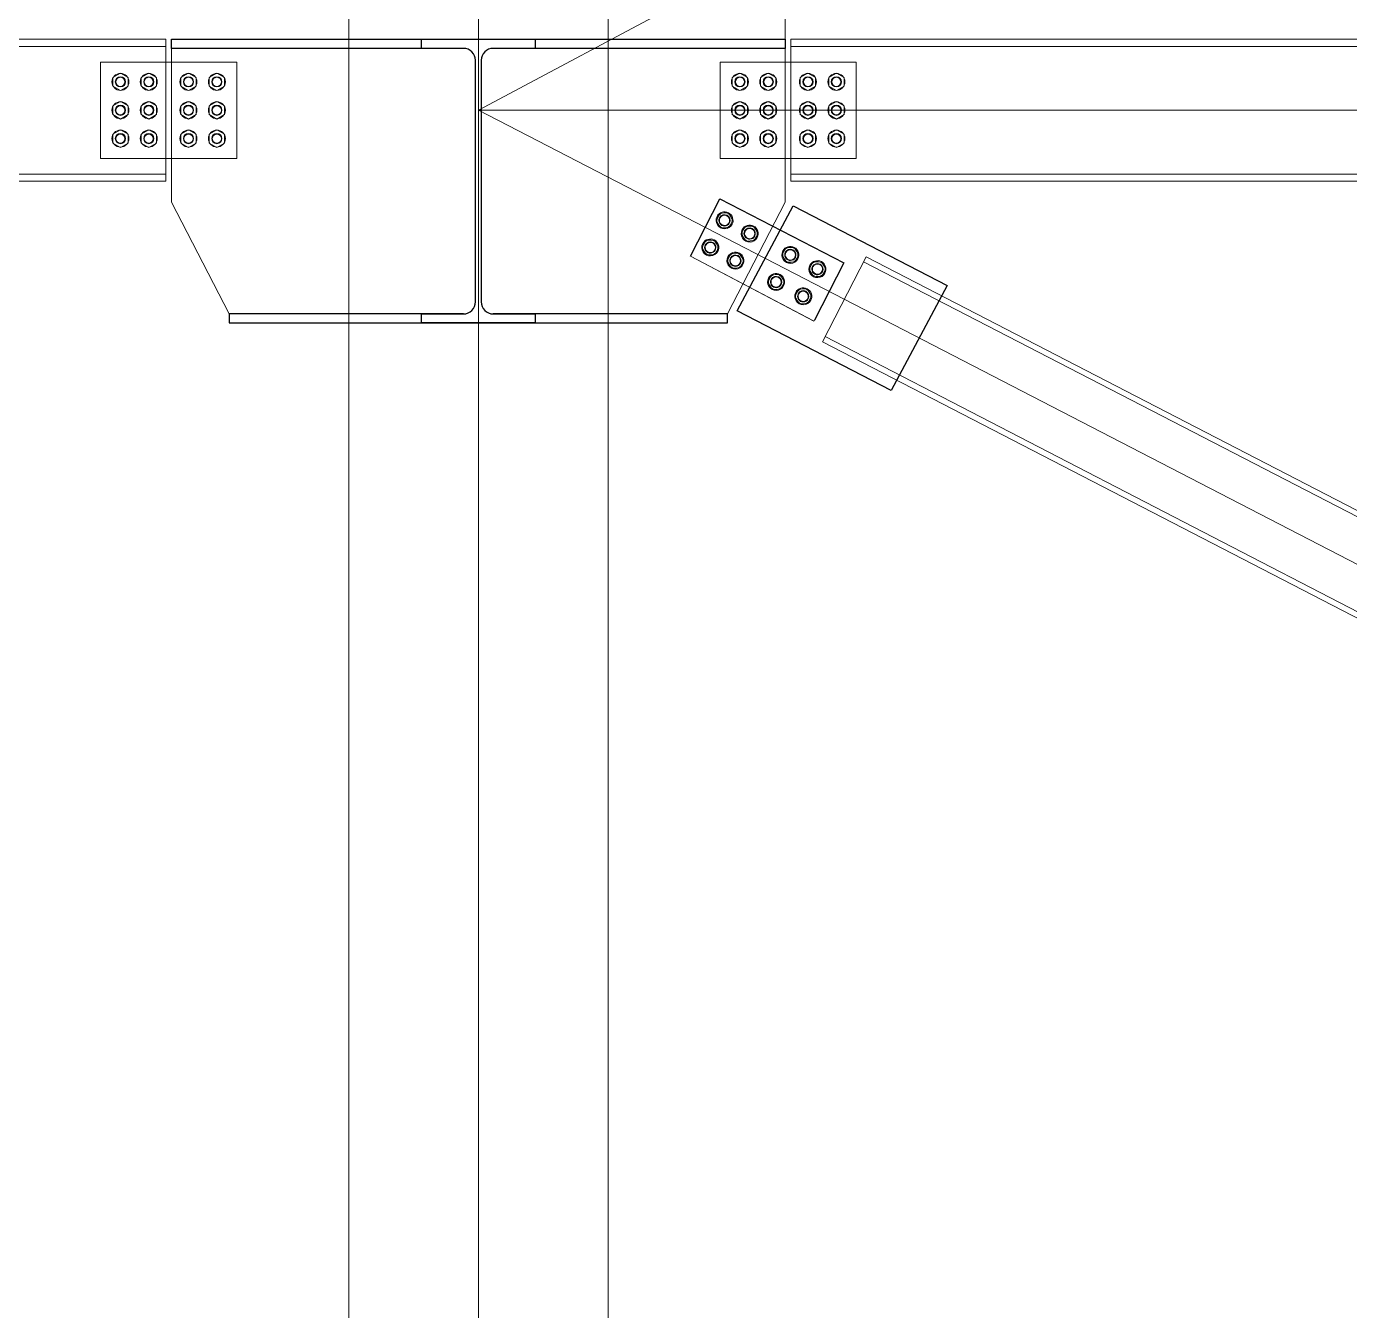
# Model space of a CAD drawing. Header units: millimetres. Extents: x -6949 to 83354, y -55091 to 16861.
# Drawn here: x 14203 to 16536, y -34149 to -31886 of the extents above; entities that cross this region are included whole.
import ezdxf

# ---------------------------------------------------------------- set-up
doc = ezdxf.new("R2010")
doc.units = ezdxf.units.MM
doc.layers.add('A-DETL', color=7, linetype='Continuous', lineweight=18, true_color=0x00a600)
for name, color, linetype, lineweight in [('S-BEAM', 7, 'Continuous', 18), ('S-COLS', 7, 'Continuous', 18), ('S-FSTN', 7, 'Continuous', 18), ('SEZIONI acciaio - Steel sections', 220, 'Continuous', 25)]:
    doc.layers.add(name, color=color, linetype=linetype, lineweight=lineweight)

msp = doc.modelspace()

# ---------------------------------------------------------------- linework, layer by layer
for points in [[(14973.9, -31924.4), (14459, -31924.4), (14459, -31908.4), (15541, -31908.4), (15541, -31924.4), (15026.1, -31924.4)], [(15373.7, -32290.8), (15425.8, -32189.4), (15644.3, -32302.3), (15592.2, -32403.7)], [(14973.9, -32392.4), (14560.6, -32392.4), (14560.6, -32408.4), (15439.4, -32408.4), (15439.4, -32392.4), (15026.1, -32392.4)]]:
    msp.add_lwpolyline(points)
msp.add_lwpolyline([(15826.6, -32342.3), (15727.8, -32527.6), (15455.9, -32387.1), (15554.7, -32201.8)], close=True)
at = {"layer": 'A-DETL'}
for p, q in [((15000, -32033.4), (22500, -28033.4)), ((15000, -35908.4), (15000, -28033.4)), ((15000, -32033.4), (22500, -32033.4)), ((15241.5, -32033.4), (15000, -32033.4)), ((22500, -35908.4), (15000, -32033.4))]:
    msp.add_line(p, q, dxfattribs=at)
at = {"layer": 'S-BEAM'}
for p, q in [((14449, -31908.4), (14449, -31944.9)), ((14449, -31944.9), (14449, -31920.9)), ((14459, -31920.9), (14459, -31944.9)), ((15541, -31944.9), (15541, -31920.9)), ((21110, -31908.4), (15551, -31908.4)), ((15551, -31908.4), (15551, -31944.9)), ((21110, -31920.9), (15551, -31920.9)), ((21110, -31920.9), (15551, -31920.9)), ((21110, -31920.9), (15551, -31920.9)), ((15551, -31944.9), (15551, -31920.9)), ((14449, -31944.9), (14449, -32121.9)), ((14459, -32121.9), (14459, -31944.9)), ((14459, -32121.9), (14459, -31944.9)), ((15541, -32121.9), (15541, -31944.9)), ((15551, -31944.9), (15551, -32121.9)), ((14459, -32121.9), (14459, -32195.7)), ((14459, -32145.9), (14459, -32121.9)), ((14459, -32121.9), (14459, -32195.7)), ((15541, -32145.9), (15541, -32121.9)), ((15541, -32121.9), (15541, -32195.7)), ((7728.5, -32145.9), (14449, -32145.9)), ((7728.5, -32158.4), (14449, -32158.4)), ((14449, -32145.9), (14449, -32158.4)), ((15551, -32145.9), (21110, -32145.9)), ((21110, -32145.9), (15551, -32145.9)), ((21110, -32145.9), (15551, -32145.9)), ((21110, -32158.4), (15551, -32158.4)), ((14560.6, -32392.4), (14459, -32195.7)), ((15373.7, -32290.8), (15425.8, -32189.4)), ((15439.4, -32392.4), (15541, -32195.7)), ((15606.4, -32441.4), (15683.6, -32291.8)), ((18376.7, -33694.5), (15679, -32300.7)), ((15591.5, -32405.2), (15643.6, -32303.8)), ((15611, -32432.5), (18308.6, -33826.3))]:
    msp.add_line(p, q, dxfattribs=at)
msp.add_lwpolyline([(7728.5, -31920.9), (14449, -31920.9), (14449, -31908.4), (7728.5, -31908.4)], dxfattribs=at)
msp.add_lwpolyline([(7728.5, -32145.9), (14449, -32145.9)], close=True, dxfattribs=at)
for centre, start, end in [((14369, -31983.4), 0, 180), ((14419, -31983.4), 0, 180), ((14489, -31983.4), 0, 180), ((14539, -31983.4), 0, 180), ((15461, -31983.4), 0, 180), ((15511, -31983.4), 0, 180), ((15581, -31983.4), 0, 180), ((15631, -31983.4), 0, 180), ((14369, -31983.4), 180, 0), ((14419, -31983.4), 180, 0), ((14489, -31983.4), 180, 0), ((14539, -31983.4), 180, 0), ((15461, -31983.4), 180, 0), ((15511, -31983.4), 180, 0), ((15581, -31983.4), 180, 0), ((15631, -31983.4), 180, 0), ((14369, -32033.4), 0, 180), ((14369, -32033.4), 180, 0), ((14419, -32033.4), 0, 180), ((14419, -32033.4), 180, 0), ((14489, -32033.4), 0, 180), ((14489, -32033.4), 180, 0), ((14539, -32033.4), 0, 180), ((14539, -32033.4), 180, 0), ((15461, -32033.4), 0, 180), ((15461, -32033.4), 180, 0), ((15511, -32033.4), 0, 180), ((15511, -32033.4), 180, 0), ((15581, -32033.4), 0, 180), ((15581, -32033.4), 180, 0), ((15631, -32033.4), 0, 180), ((15631, -32033.4), 180, 0), ((14369, -32083.4), 0, 180), ((14369, -32083.4), 180, 0), ((14419, -32083.4), 0, 180), ((14419, -32083.4), 180, 0), ((14489, -32083.4), 0, 180), ((14489, -32083.4), 180, 0), ((14539, -32083.4), 0, 180), ((14539, -32083.4), 180, 0), ((15461, -32083.4), 0, 180), ((15461, -32083.4), 180, 0), ((15511, -32083.4), 0, 180), ((15511, -32083.4), 180, 0), ((15581, -32083.4), 0, 180), ((15581, -32083.4), 180, 0), ((15631, -32083.4), 0, 180), ((15631, -32083.4), 180, 0)]:
    msp.add_arc(centre, 9, start, end, dxfattribs=at)
at = {"layer": 'S-COLS'}
for p, q in [((14771.5, -23908.4), (14771.5, -35888.4)), ((15228.5, -35888.4), (15228.5, -23908.4))]:
    msp.add_line(p, q, dxfattribs=at)
at = {"layer": 'S-FSTN'}
for p, q in [((15541, -31862.6), (15541, -31908.4)), ((14771.5, -32163.4), (14771.5, -31903.4)), ((14449, -32158.4), (14449, -31924.4)), ((15551, -32158.4), (15551, -31924.4)), ((14334, -31948.4), (14334, -32118.4)), ((14574, -31948.4), (14334, -31948.4)), ((14574, -31948.4), (14334, -31948.4)), ((14334, -31948.4), (14334, -32118.4)), ((14574, -32118.4), (14574, -31948.4)), ((14574, -32118.4), (14574, -31948.4)), ((15426, -32118.4), (15426, -31948.4)), ((15426, -31948.4), (15666, -31948.4)), ((15426, -32118.4), (15426, -31948.4)), ((15426, -31948.4), (15666, -31948.4)), ((15666, -31948.4), (15666, -32118.4)), ((15666, -31948.4), (15666, -32118.4)), ((14369, -31967.8), (14355.5, -31975.6)), ((14369, -31967.8), (14355.5, -31975.6)), ((14382.5, -31975.6), (14369, -31967.8)), ((14382.5, -31975.6), (14369, -31967.8)), ((14419, -31967.8), (14405.5, -31975.6)), ((14419, -31967.8), (14405.5, -31975.6)), ((14432.5, -31975.6), (14419, -31967.8)), ((14432.5, -31975.6), (14419, -31967.8)), ((14489, -31967.8), (14475.5, -31975.6)), ((14489, -31967.8), (14475.5, -31975.6)), ((14502.5, -31975.6), (14489, -31967.8)), ((14502.5, -31975.6), (14489, -31967.8)), ((14539, -31967.8), (14525.5, -31975.6)), ((14539, -31967.8), (14525.5, -31975.6)), ((14552.5, -31975.6), (14539, -31967.8)), ((14552.5, -31975.6), (14539, -31967.8)), ((15447.5, -31975.6), (15461, -31967.8)), ((15447.5, -31975.6), (15461, -31967.8)), ((15461, -31967.8), (15474.5, -31975.6)), ((15461, -31967.8), (15474.5, -31975.6)), ((15497.5, -31975.6), (15511, -31967.8)), ((15497.5, -31975.6), (15511, -31967.8)), ((15511, -31967.8), (15524.5, -31975.6)), ((15511, -31967.8), (15524.5, -31975.6)), ((15567.5, -31975.6), (15581, -31967.8)), ((15567.5, -31975.6), (15581, -31967.8)), ((15581, -31967.8), (15594.5, -31975.6)), ((15581, -31967.8), (15594.5, -31975.6)), ((15617.5, -31975.6), (15631, -31967.8)), ((15617.5, -31975.6), (15631, -31967.8)), ((15631, -31967.8), (15644.5, -31975.6)), ((15631, -31967.8), (15644.5, -31975.6)), ((14355.5, -31975.6), (14355.5, -31991.2)), ((14355.5, -31975.6), (14355.5, -31991.2)), ((14355.5, -31991.2), (14369, -31998.9)), ((14355.5, -31991.2), (14369, -31998.9)), ((14369, -31998.9), (14382.5, -31991.2)), ((14369, -31998.9), (14382.5, -31991.2)), ((14382.5, -31991.2), (14382.5, -31975.6)), ((14382.5, -31991.2), (14382.5, -31975.6)), ((14405.5, -31975.6), (14405.5, -31991.2)), ((14405.5, -31975.6), (14405.5, -31991.2)), ((14405.5, -31991.2), (14419, -31998.9)), ((14405.5, -31991.2), (14419, -31998.9)), ((14419, -31998.9), (14432.5, -31991.2)), ((14419, -31998.9), (14432.5, -31991.2)), ((14432.5, -31991.2), (14432.5, -31975.6)), ((14432.5, -31991.2), (14432.5, -31975.6)), ((14475.5, -31975.6), (14475.5, -31991.2)), ((14475.5, -31975.6), (14475.5, -31991.2)), ((14475.5, -31991.2), (14489, -31998.9)), ((14475.5, -31991.2), (14489, -31998.9)), ((14489, -31998.9), (14502.5, -31991.2)), ((14489, -31998.9), (14502.5, -31991.2)), ((14502.5, -31991.2), (14502.5, -31975.6)), ((14502.5, -31991.2), (14502.5, -31975.6)), ((14525.5, -31975.6), (14525.5, -31991.2)), ((14525.5, -31975.6), (14525.5, -31991.2)), ((14525.5, -31991.2), (14539, -31998.9)), ((14525.5, -31991.2), (14539, -31998.9)), ((14539, -31998.9), (14552.5, -31991.2)), ((14539, -31998.9), (14552.5, -31991.2)), ((14552.5, -31991.2), (14552.5, -31975.6)), ((14552.5, -31991.2), (14552.5, -31975.6)), ((15447.5, -31991.2), (15447.5, -31975.6)), ((15447.5, -31991.2), (15447.5, -31975.6)), ((15461, -31998.9), (15447.5, -31991.2)), ((15461, -31998.9), (15447.5, -31991.2)), ((15474.5, -31991.2), (15461, -31998.9)), ((15474.5, -31991.2), (15461, -31998.9)), ((15474.5, -31975.6), (15474.5, -31991.2)), ((15474.5, -31975.6), (15474.5, -31991.2)), ((15497.5, -31991.2), (15497.5, -31975.6)), ((15497.5, -31991.2), (15497.5, -31975.6)), ((15511, -31998.9), (15497.5, -31991.2)), ((15511, -31998.9), (15497.5, -31991.2)), ((15524.5, -31991.2), (15511, -31998.9)), ((15524.5, -31991.2), (15511, -31998.9)), ((15524.5, -31975.6), (15524.5, -31991.2)), ((15524.5, -31975.6), (15524.5, -31991.2)), ((15567.5, -31991.2), (15567.5, -31975.6)), ((15567.5, -31991.2), (15567.5, -31975.6)), ((15581, -31998.9), (15567.5, -31991.2)), ((15581, -31998.9), (15567.5, -31991.2)), ((15594.5, -31991.2), (15581, -31998.9)), ((15594.5, -31991.2), (15581, -31998.9)), ((15594.5, -31975.6), (15594.5, -31991.2)), ((15594.5, -31975.6), (15594.5, -31991.2)), ((15617.5, -31991.2), (15617.5, -31975.6)), ((15617.5, -31991.2), (15617.5, -31975.6)), ((15631, -31998.9), (15617.5, -31991.2)), ((15631, -31998.9), (15617.5, -31991.2)), ((15644.5, -31991.2), (15631, -31998.9)), ((15644.5, -31991.2), (15631, -31998.9)), ((15644.5, -31975.6), (15644.5, -31991.2)), ((15644.5, -31975.6), (15644.5, -31991.2)), ((14369, -32017.8), (14355.5, -32025.6)), ((14369, -32017.8), (14355.5, -32025.6)), ((14382.5, -32025.6), (14369, -32017.8)), ((14382.5, -32025.6), (14369, -32017.8)), ((14419, -32017.8), (14405.5, -32025.6)), ((14419, -32017.8), (14405.5, -32025.6)), ((14432.5, -32025.6), (14419, -32017.8)), ((14432.5, -32025.6), (14419, -32017.8)), ((14489, -32017.8), (14475.5, -32025.6)), ((14489, -32017.8), (14475.5, -32025.6)), ((14502.5, -32025.6), (14489, -32017.8)), ((14502.5, -32025.6), (14489, -32017.8)), ((14539, -32017.8), (14525.5, -32025.6)), ((14539, -32017.8), (14525.5, -32025.6)), ((14552.5, -32025.6), (14539, -32017.8)), ((14552.5, -32025.6), (14539, -32017.8)), ((14771.5, -32018.4), (14771.5, -32048.4)), ((15447.5, -32025.6), (15461, -32017.8)), ((15447.5, -32025.6), (15461, -32017.8)), ((15461, -32017.8), (15474.5, -32025.6)), ((15461, -32017.8), (15474.5, -32025.6)), ((15497.5, -32025.6), (15511, -32017.8)), ((15497.5, -32025.6), (15511, -32017.8)), ((15511, -32017.8), (15524.5, -32025.6)), ((15511, -32017.8), (15524.5, -32025.6)), ((15567.5, -32025.6), (15581, -32017.8)), ((15567.5, -32025.6), (15581, -32017.8)), ((15581, -32017.8), (15594.5, -32025.6)), ((15581, -32017.8), (15594.5, -32025.6)), ((15617.5, -32025.6), (15631, -32017.8)), ((15617.5, -32025.6), (15631, -32017.8)), ((15631, -32017.8), (15644.5, -32025.6)), ((15631, -32017.8), (15644.5, -32025.6)), ((14355.5, -32025.6), (14355.5, -32041.2)), ((14355.5, -32025.6), (14355.5, -32041.2)), ((14355.5, -32041.2), (14369, -32048.9)), ((14355.5, -32041.2), (14369, -32048.9)), ((14369, -32048.9), (14382.5, -32041.2)), ((14369, -32048.9), (14382.5, -32041.2)), ((14382.5, -32041.2), (14382.5, -32025.6)), ((14382.5, -32041.2), (14382.5, -32025.6)), ((14405.5, -32025.6), (14405.5, -32041.2)), ((14405.5, -32025.6), (14405.5, -32041.2)), ((14405.5, -32041.2), (14419, -32048.9)), ((14405.5, -32041.2), (14419, -32048.9)), ((14419, -32048.9), (14432.5, -32041.2)), ((14419, -32048.9), (14432.5, -32041.2)), ((14432.5, -32041.2), (14432.5, -32025.6)), ((14432.5, -32041.2), (14432.5, -32025.6)), ((14475.5, -32025.6), (14475.5, -32041.2)), ((14475.5, -32025.6), (14475.5, -32041.2)), ((14475.5, -32041.2), (14489, -32048.9)), ((14475.5, -32041.2), (14489, -32048.9)), ((14489, -32048.9), (14502.5, -32041.2)), ((14489, -32048.9), (14502.5, -32041.2)), ((14502.5, -32041.2), (14502.5, -32025.6)), ((14502.5, -32041.2), (14502.5, -32025.6)), ((14525.5, -32025.6), (14525.5, -32041.2)), ((14525.5, -32025.6), (14525.5, -32041.2)), ((14525.5, -32041.2), (14539, -32048.9)), ((14525.5, -32041.2), (14539, -32048.9)), ((14539, -32048.9), (14552.5, -32041.2)), ((14539, -32048.9), (14552.5, -32041.2)), ((14552.5, -32041.2), (14552.5, -32025.6)), ((14552.5, -32041.2), (14552.5, -32025.6)), ((15447.5, -32041.2), (15447.5, -32025.6)), ((15447.5, -32041.2), (15447.5, -32025.6)), ((15461, -32048.9), (15447.5, -32041.2)), ((15461, -32048.9), (15447.5, -32041.2)), ((15474.5, -32041.2), (15461, -32048.9)), ((15474.5, -32041.2), (15461, -32048.9)), ((15474.5, -32025.6), (15474.5, -32041.2)), ((15474.5, -32025.6), (15474.5, -32041.2)), ((15497.5, -32041.2), (15497.5, -32025.6)), ((15497.5, -32041.2), (15497.5, -32025.6)), ((15511, -32048.9), (15497.5, -32041.2)), ((15511, -32048.9), (15497.5, -32041.2)), ((15524.5, -32041.2), (15511, -32048.9)), ((15524.5, -32041.2), (15511, -32048.9)), ((15524.5, -32025.6), (15524.5, -32041.2)), ((15524.5, -32025.6), (15524.5, -32041.2)), ((15567.5, -32041.2), (15567.5, -32025.6)), ((15567.5, -32041.2), (15567.5, -32025.6)), ((15581, -32048.9), (15567.5, -32041.2)), ((15581, -32048.9), (15567.5, -32041.2)), ((15594.5, -32041.2), (15581, -32048.9)), ((15594.5, -32041.2), (15581, -32048.9)), ((15594.5, -32025.6), (15594.5, -32041.2)), ((15594.5, -32025.6), (15594.5, -32041.2)), ((15617.5, -32041.2), (15617.5, -32025.6)), ((15617.5, -32041.2), (15617.5, -32025.6)), ((15631, -32048.9), (15617.5, -32041.2)), ((15631, -32048.9), (15617.5, -32041.2)), ((15644.5, -32041.2), (15631, -32048.9)), ((15644.5, -32041.2), (15631, -32048.9)), ((15644.5, -32025.6), (15644.5, -32041.2)), ((15644.5, -32025.6), (15644.5, -32041.2)), ((14369, -32067.8), (14355.5, -32075.6)), ((14369, -32067.8), (14355.5, -32075.6)), ((14382.5, -32075.6), (14369, -32067.8)), ((14382.5, -32075.6), (14369, -32067.8)), ((14419, -32067.8), (14405.5, -32075.6)), ((14419, -32067.8), (14405.5, -32075.6)), ((14432.5, -32075.6), (14419, -32067.8)), ((14432.5, -32075.6), (14419, -32067.8)), ((14489, -32067.8), (14475.5, -32075.6)), ((14489, -32067.8), (14475.5, -32075.6)), ((14502.5, -32075.6), (14489, -32067.8)), ((14502.5, -32075.6), (14489, -32067.8)), ((14539, -32067.8), (14525.5, -32075.6)), ((14539, -32067.8), (14525.5, -32075.6)), ((14552.5, -32075.6), (14539, -32067.8)), ((14552.5, -32075.6), (14539, -32067.8)), ((15447.5, -32075.6), (15461, -32067.8)), ((15447.5, -32075.6), (15461, -32067.8)), ((15461, -32067.8), (15474.5, -32075.6)), ((15461, -32067.8), (15474.5, -32075.6)), ((15497.5, -32075.6), (15511, -32067.8)), ((15497.5, -32075.6), (15511, -32067.8)), ((15511, -32067.8), (15524.5, -32075.6)), ((15511, -32067.8), (15524.5, -32075.6)), ((15567.5, -32075.6), (15581, -32067.8)), ((15567.5, -32075.6), (15581, -32067.8)), ((15581, -32067.8), (15594.5, -32075.6)), ((15581, -32067.8), (15594.5, -32075.6)), ((15617.5, -32075.6), (15631, -32067.8)), ((15617.5, -32075.6), (15631, -32067.8)), ((15631, -32067.8), (15644.5, -32075.6)), ((15631, -32067.8), (15644.5, -32075.6)), ((14355.5, -32075.6), (14355.5, -32091.2)), ((14355.5, -32075.6), (14355.5, -32091.2)), ((14355.5, -32091.2), (14369, -32098.9)), ((14355.5, -32091.2), (14369, -32098.9)), ((14369, -32098.9), (14382.5, -32091.2)), ((14369, -32098.9), (14382.5, -32091.2)), ((14382.5, -32091.2), (14382.5, -32075.6)), ((14382.5, -32091.2), (14382.5, -32075.6)), ((14405.5, -32075.6), (14405.5, -32091.2)), ((14405.5, -32075.6), (14405.5, -32091.2)), ((14405.5, -32091.2), (14419, -32098.9)), ((14405.5, -32091.2), (14419, -32098.9)), ((14419, -32098.9), (14432.5, -32091.2)), ((14419, -32098.9), (14432.5, -32091.2)), ((14432.5, -32091.2), (14432.5, -32075.6)), ((14432.5, -32091.2), (14432.5, -32075.6)), ((14475.5, -32075.6), (14475.5, -32091.2)), ((14475.5, -32075.6), (14475.5, -32091.2)), ((14475.5, -32091.2), (14489, -32098.9)), ((14475.5, -32091.2), (14489, -32098.9)), ((14489, -32098.9), (14502.5, -32091.2)), ((14489, -32098.9), (14502.5, -32091.2)), ((14502.5, -32091.2), (14502.5, -32075.6)), ((14502.5, -32091.2), (14502.5, -32075.6)), ((14525.5, -32075.6), (14525.5, -32091.2)), ((14525.5, -32075.6), (14525.5, -32091.2)), ((14525.5, -32091.2), (14539, -32098.9)), ((14525.5, -32091.2), (14539, -32098.9)), ((14539, -32098.9), (14552.5, -32091.2)), ((14539, -32098.9), (14552.5, -32091.2)), ((14552.5, -32091.2), (14552.5, -32075.6)), ((14552.5, -32091.2), (14552.5, -32075.6)), ((15447.5, -32091.2), (15447.5, -32075.6)), ((15447.5, -32091.2), (15447.5, -32075.6)), ((15461, -32098.9), (15447.5, -32091.2)), ((15461, -32098.9), (15447.5, -32091.2)), ((15474.5, -32091.2), (15461, -32098.9)), ((15474.5, -32091.2), (15461, -32098.9)), ((15474.5, -32075.6), (15474.5, -32091.2)), ((15474.5, -32075.6), (15474.5, -32091.2)), ((15497.5, -32091.2), (15497.5, -32075.6)), ((15497.5, -32091.2), (15497.5, -32075.6)), ((15511, -32098.9), (15497.5, -32091.2)), ((15511, -32098.9), (15497.5, -32091.2)), ((15524.5, -32091.2), (15511, -32098.9)), ((15524.5, -32091.2), (15511, -32098.9)), ((15524.5, -32075.6), (15524.5, -32091.2)), ((15524.5, -32075.6), (15524.5, -32091.2)), ((15567.5, -32091.2), (15567.5, -32075.6)), ((15567.5, -32091.2), (15567.5, -32075.6)), ((15581, -32098.9), (15567.5, -32091.2)), ((15581, -32098.9), (15567.5, -32091.2)), ((15594.5, -32091.2), (15581, -32098.9)), ((15594.5, -32091.2), (15581, -32098.9)), ((15594.5, -32075.6), (15594.5, -32091.2)), ((15594.5, -32075.6), (15594.5, -32091.2)), ((15617.5, -32091.2), (15617.5, -32075.6)), ((15617.5, -32091.2), (15617.5, -32075.6)), ((15631, -32098.9), (15617.5, -32091.2)), ((15631, -32098.9), (15617.5, -32091.2)), ((15644.5, -32091.2), (15631, -32098.9)), ((15644.5, -32091.2), (15631, -32098.9)), ((15644.5, -32075.6), (15644.5, -32091.2)), ((15644.5, -32075.6), (15644.5, -32091.2)), ((14334, -32118.4), (14574, -32118.4)), ((14334, -32118.4), (14574, -32118.4)), ((15666, -32118.4), (15426, -32118.4)), ((15666, -32118.4), (15426, -32118.4)), ((15228.5, -32158.4), (15228.5, -32266.5)), ((15228.5, -32197.4), (15228.5, -32227.4)), ((15426, -32215), (15419.1, -32228.1)), ((15419.1, -32228.1), (15427, -32240.6)), ((15419.1, -32228.1), (15419.1, -32228.1)), ((15440.8, -32214.4), (15426, -32215)), ((15426, -32215), (15426, -32215)), ((15448.7, -32226.9), (15440.8, -32214.4)), ((15440.8, -32214.4), (15440.8, -32214.4)), ((15441.8, -32240), (15448.7, -32226.9)), ((15448.7, -32226.9), (15448.7, -32226.9)), ((15427, -32240.6), (15441.8, -32240)), ((15427, -32240.6), (15427, -32240.6)), ((15441.8, -32240), (15441.8, -32240)), ((15470.3, -32238.3), (15463.4, -32251.4)), ((15463.4, -32251.4), (15471.3, -32263.9)), ((15463.4, -32251.4), (15463.4, -32251.4)), ((15485.1, -32237.7), (15470.3, -32238.3)), ((15470.3, -32238.3), (15470.3, -32238.3)), ((15493, -32250.2), (15485.1, -32237.7)), ((15485.1, -32237.7), (15485.1, -32237.7)), ((15486.1, -32263.3), (15493, -32250.2)), ((15493, -32250.2), (15493, -32250.2)), ((15400.9, -32262.8), (15394, -32275.9)), ((15394, -32275.9), (15401.9, -32288.4)), ((15394, -32275.9), (15394, -32275.9)), ((15415.7, -32262.3), (15400.9, -32262.8)), ((15400.9, -32262.8), (15400.9, -32262.8)), ((15423.6, -32274.7), (15415.7, -32262.3)), ((15415.7, -32262.3), (15415.7, -32262.3)), ((15416.7, -32287.8), (15423.6, -32274.7)), ((15423.6, -32274.7), (15423.6, -32274.7)), ((15471.3, -32263.9), (15486.1, -32263.3)), ((15471.3, -32263.9), (15471.3, -32263.9)), ((15486.1, -32263.3), (15486.1, -32263.3)), ((15542, -32275.9), (15535.1, -32289)), ((15556.8, -32275.4), (15542, -32275.9)), ((15542, -32275.9), (15542, -32275.9)), ((15564.7, -32287.8), (15556.8, -32275.4)), ((15556.8, -32275.4), (15556.8, -32275.4)), ((15373.7, -32290.8), (15590.5, -32404.7)), ((15373.7, -32290.8), (15591.5, -32405.2)), ((15401.9, -32288.4), (15416.7, -32287.8)), ((15401.9, -32288.4), (15401.9, -32288.4)), ((15416.7, -32287.8), (15416.7, -32287.8)), ((15445.2, -32286.1), (15438.3, -32299.2)), ((15438.3, -32299.2), (15446.2, -32311.7)), ((15438.3, -32299.2), (15438.3, -32299.2)), ((15459.9, -32285.5), (15445.2, -32286.1)), ((15445.2, -32286.1), (15445.2, -32286.1)), ((15467.8, -32298), (15459.9, -32285.5)), ((15459.9, -32285.5), (15459.9, -32285.5)), ((15461, -32311.1), (15467.8, -32298)), ((15467.8, -32298), (15467.8, -32298)), ((15535.1, -32289), (15543, -32301.5)), ((15535.1, -32289), (15535.1, -32289)), ((15543, -32301.5), (15557.8, -32300.9)), ((15557.8, -32300.9), (15564.7, -32287.8)), ((15557.8, -32300.9), (15557.8, -32300.9)), ((15564.7, -32287.8), (15564.7, -32287.8)), ((15589.8, -32301.1), (15582.9, -32314.1)), ((15604.6, -32300.5), (15589.8, -32301.1)), ((15589.8, -32301.1), (15589.8, -32301.1)), ((15612.5, -32313), (15604.6, -32300.5)), ((15604.6, -32300.5), (15604.6, -32300.5)), ((15446.2, -32311.7), (15461, -32311.1)), ((15446.2, -32311.7), (15446.2, -32311.7)), ((15461, -32311.1), (15461, -32311.1)), ((15516.9, -32323.8), (15510, -32336.8)), ((15531.7, -32323.2), (15516.9, -32323.8)), ((15516.9, -32323.8), (15516.9, -32323.8)), ((15539.6, -32335.7), (15531.7, -32323.2)), ((15531.7, -32323.2), (15531.7, -32323.2)), ((15543, -32301.5), (15543, -32301.5)), ((15582.9, -32314.1), (15590.8, -32326.6)), ((15582.9, -32314.1), (15582.9, -32314.1)), ((15605.6, -32326), (15612.5, -32313)), ((15612.5, -32313), (15612.5, -32313)), ((15643.6, -32303.8), (15643.6, -32303.8)), ((15643.6, -32303.8), (15643.6, -32303.8)), ((15510, -32336.8), (15517.9, -32349.3)), ((15510, -32336.8), (15510, -32336.8)), ((15532.7, -32348.7), (15539.6, -32335.7)), ((15539.6, -32335.7), (15539.6, -32335.7)), ((15590.8, -32326.6), (15605.6, -32326)), ((15590.8, -32326.6), (15590.8, -32326.6)), ((15605.6, -32326), (15605.6, -32326)), ((15517.9, -32349.3), (15532.7, -32348.7)), ((15517.9, -32349.3), (15517.9, -32349.3)), ((15532.7, -32348.7), (15532.7, -32348.7)), ((15564.7, -32348.9), (15557.8, -32361.9)), ((15557.8, -32361.9), (15565.7, -32374.4)), ((15557.8, -32361.9), (15557.8, -32361.9)), ((15579.5, -32348.3), (15564.7, -32348.9)), ((15564.7, -32348.9), (15564.7, -32348.9)), ((15587.4, -32360.8), (15579.5, -32348.3)), ((15579.5, -32348.3), (15579.5, -32348.3)), ((15580.5, -32373.9), (15587.4, -32360.8)), ((15587.4, -32360.8), (15587.4, -32360.8)), ((15565.7, -32374.4), (15580.5, -32373.9)), ((15565.7, -32374.4), (15565.7, -32374.4)), ((15580.5, -32373.9), (15580.5, -32373.9)), ((15590.5, -32404.7), (15590.5, -32404.7)), ((15590.5, -32404.7), (15590.5, -32404.7))]:
    msp.add_line(p, q, dxfattribs=at)
msp.add_lwpolyline([(15683.6, -32291.8), (18381.3, -33685.6), (18304, -33835.1), (15606.4, -32441.4)], dxfattribs=at)
for centre, radius, start, end in [((14369, -31983.4), 15, 0, 180), ((14369, -31983.4), 15, 0, 180), ((14369, -31983.4), 9, 0, 180), ((14369, -31983.4), 9, 0, 180), ((14419, -31983.4), 15, 0, 180), ((14419, -31983.4), 15, 0, 180), ((14419, -31983.4), 9, 0, 180), ((14419, -31983.4), 9, 0, 180), ((14489, -31983.4), 15, 0, 180), ((14489, -31983.4), 15, 0, 180), ((14489, -31983.4), 9, 0, 180), ((14489, -31983.4), 9, 0, 180), ((14539, -31983.4), 15, 0, 180), ((14539, -31983.4), 15, 0, 180), ((14539, -31983.4), 9, 0, 180), ((14539, -31983.4), 9, 0, 180), ((15461, -31983.4), 15, 0, 180), ((15461, -31983.4), 15, 0, 180), ((15461, -31983.4), 9, 0, 180), ((15461, -31983.4), 9, 0, 180), ((15511, -31983.4), 15, 0, 180), ((15511, -31983.4), 15, 0, 180), ((15511, -31983.4), 9, 0, 180), ((15511, -31983.4), 9, 0, 180), ((15581, -31983.4), 15, 0, 180), ((15581, -31983.4), 15, 0, 180), ((15581, -31983.4), 9, 0, 180), ((15581, -31983.4), 9, 0, 180), ((15631, -31983.4), 15, 0, 180), ((15631, -31983.4), 15, 0, 180), ((15631, -31983.4), 9, 0, 180), ((15631, -31983.4), 9, 0, 180), ((14369, -31983.4), 15, 180, 0), ((14369, -31983.4), 15, 180, 0), ((14369, -31983.4), 9, 180, 0), ((14369, -31983.4), 9, 180, 0), ((14369, -31983.4), 8, 0, 180), ((14369, -31983.4), 8, 0, 180), ((14369, -31983.4), 8, 180, 0), ((14369, -31983.4), 8, 180, 0), ((14419, -31983.4), 15, 180, 0), ((14419, -31983.4), 15, 180, 0), ((14419, -31983.4), 9, 180, 0), ((14419, -31983.4), 9, 180, 0), ((14419, -31983.4), 8, 0, 180), ((14419, -31983.4), 8, 0, 180), ((14419, -31983.4), 8, 180, 0), ((14419, -31983.4), 8, 180, 0), ((14489, -31983.4), 15, 180, 0), ((14489, -31983.4), 15, 180, 0), ((14489, -31983.4), 9, 180, 0), ((14489, -31983.4), 9, 180, 0), ((14489, -31983.4), 8, 0, 180), ((14489, -31983.4), 8, 0, 180), ((14489, -31983.4), 8, 180, 0), ((14489, -31983.4), 8, 180, 0), ((14539, -31983.4), 15, 180, 0), ((14539, -31983.4), 15, 180, 0), ((14539, -31983.4), 9, 180, 0), ((14539, -31983.4), 9, 180, 0), ((14539, -31983.4), 8, 0, 180), ((14539, -31983.4), 8, 0, 180), ((14539, -31983.4), 8, 180, 0), ((14539, -31983.4), 8, 180, 0), ((15461, -31983.4), 15, 180, 0), ((15461, -31983.4), 15, 180, 0), ((15461, -31983.4), 9, 180, 0), ((15461, -31983.4), 9, 180, 0), ((15461, -31983.4), 8, 0, 180), ((15461, -31983.4), 8, 0, 180), ((15461, -31983.4), 8, 180, 0), ((15461, -31983.4), 8, 180, 0), ((15511, -31983.4), 15, 180, 0), ((15511, -31983.4), 15, 180, 0), ((15511, -31983.4), 9, 180, 0), ((15511, -31983.4), 9, 180, 0), ((15511, -31983.4), 8, 0, 180), ((15511, -31983.4), 8, 0, 180), ((15511, -31983.4), 8, 180, 0), ((15511, -31983.4), 8, 180, 0), ((15581, -31983.4), 15, 180, 0), ((15581, -31983.4), 15, 180, 0), ((15581, -31983.4), 9, 180, 0), ((15581, -31983.4), 9, 180, 0), ((15581, -31983.4), 8, 0, 180), ((15581, -31983.4), 8, 0, 180), ((15581, -31983.4), 8, 180, 0), ((15581, -31983.4), 8, 180, 0), ((15631, -31983.4), 15, 180, 0), ((15631, -31983.4), 15, 180, 0), ((15631, -31983.4), 9, 180, 0), ((15631, -31983.4), 9, 180, 0), ((15631, -31983.4), 8, 0, 180), ((15631, -31983.4), 8, 0, 180), ((15631, -31983.4), 8, 180, 0), ((15631, -31983.4), 8, 180, 0), ((14369, -32033.4), 15, 0, 180), ((14369, -32033.4), 15, 0, 180), ((14419, -32033.4), 15, 0, 180), ((14419, -32033.4), 15, 0, 180), ((14489, -32033.4), 15, 0, 180), ((14489, -32033.4), 15, 0, 180), ((14539, -32033.4), 15, 0, 180), ((14539, -32033.4), 15, 0, 180), ((15461, -32033.4), 15, 0, 180), ((15461, -32033.4), 15, 0, 180), ((15511, -32033.4), 15, 0, 180), ((15511, -32033.4), 15, 0, 180), ((15581, -32033.4), 15, 0, 180), ((15581, -32033.4), 15, 0, 180), ((15631, -32033.4), 15, 0, 180), ((15631, -32033.4), 15, 0, 180), ((14369, -32033.4), 15, 180, 0), ((14369, -32033.4), 15, 180, 0), ((14369, -32033.4), 9, 0, 180), ((14369, -32033.4), 9, 0, 180), ((14369, -32033.4), 9, 180, 0), ((14369, -32033.4), 9, 180, 0), ((14369, -32033.4), 8, 0, 180), ((14369, -32033.4), 8, 0, 180), ((14369, -32033.4), 8, 180, 0), ((14369, -32033.4), 8, 180, 0), ((14419, -32033.4), 15, 180, 0), ((14419, -32033.4), 15, 180, 0), ((14419, -32033.4), 9, 0, 180), ((14419, -32033.4), 9, 0, 180), ((14419, -32033.4), 9, 180, 0), ((14419, -32033.4), 9, 180, 0), ((14419, -32033.4), 8, 0, 180), ((14419, -32033.4), 8, 0, 180), ((14419, -32033.4), 8, 180, 0), ((14419, -32033.4), 8, 180, 0), ((14489, -32033.4), 15, 180, 0), ((14489, -32033.4), 15, 180, 0), ((14489, -32033.4), 9, 0, 180), ((14489, -32033.4), 9, 0, 180), ((14489, -32033.4), 9, 180, 0), ((14489, -32033.4), 9, 180, 0), ((14489, -32033.4), 8, 0, 180), ((14489, -32033.4), 8, 0, 180), ((14489, -32033.4), 8, 180, 0), ((14489, -32033.4), 8, 180, 0), ((14539, -32033.4), 15, 180, 0), ((14539, -32033.4), 15, 180, 0), ((14539, -32033.4), 9, 0, 180), ((14539, -32033.4), 9, 0, 180), ((14539, -32033.4), 9, 180, 0), ((14539, -32033.4), 9, 180, 0), ((14539, -32033.4), 8, 0, 180), ((14539, -32033.4), 8, 0, 180), ((14539, -32033.4), 8, 180, 0), ((14539, -32033.4), 8, 180, 0), ((15461, -32033.4), 15, 180, 0), ((15461, -32033.4), 15, 180, 0), ((15461, -32033.4), 9, 0, 180), ((15461, -32033.4), 9, 0, 180), ((15461, -32033.4), 9, 180, 0), ((15461, -32033.4), 9, 180, 0), ((15461, -32033.4), 8, 0, 180), ((15461, -32033.4), 8, 0, 180), ((15461, -32033.4), 8, 180, 0), ((15461, -32033.4), 8, 180, 0), ((15511, -32033.4), 15, 180, 0), ((15511, -32033.4), 15, 180, 0), ((15511, -32033.4), 9, 0, 180), ((15511, -32033.4), 9, 0, 180), ((15511, -32033.4), 9, 180, 0), ((15511, -32033.4), 9, 180, 0), ((15511, -32033.4), 8, 0, 180), ((15511, -32033.4), 8, 0, 180), ((15511, -32033.4), 8, 180, 0), ((15511, -32033.4), 8, 180, 0), ((15581, -32033.4), 15, 180, 0), ((15581, -32033.4), 15, 180, 0), ((15581, -32033.4), 9, 0, 180), ((15581, -32033.4), 9, 0, 180), ((15581, -32033.4), 9, 180, 0), ((15581, -32033.4), 9, 180, 0), ((15581, -32033.4), 8, 0, 180), ((15581, -32033.4), 8, 0, 180), ((15581, -32033.4), 8, 180, 0), ((15581, -32033.4), 8, 180, 0), ((15631, -32033.4), 15, 180, 0), ((15631, -32033.4), 15, 180, 0), ((15631, -32033.4), 9, 0, 180), ((15631, -32033.4), 9, 0, 180), ((15631, -32033.4), 9, 180, 0), ((15631, -32033.4), 9, 180, 0), ((15631, -32033.4), 8, 0, 180), ((15631, -32033.4), 8, 0, 180), ((15631, -32033.4), 8, 180, 0), ((15631, -32033.4), 8, 180, 0), ((14369, -32083.4), 15, 0, 180), ((14369, -32083.4), 15, 0, 180), ((14369, -32083.4), 15, 180, 0), ((14369, -32083.4), 15, 180, 0), ((14369, -32083.4), 9, 0, 180), ((14369, -32083.4), 9, 0, 180), ((14369, -32083.4), 9, 180, 0), ((14369, -32083.4), 9, 180, 0), ((14369, -32083.4), 8, 0, 180), ((14369, -32083.4), 8, 0, 180), ((14369, -32083.4), 8, 180, 0), ((14369, -32083.4), 8, 180, 0), ((14419, -32083.4), 15, 0, 180), ((14419, -32083.4), 15, 0, 180), ((14419, -32083.4), 15, 180, 0), ((14419, -32083.4), 15, 180, 0), ((14419, -32083.4), 9, 0, 180), ((14419, -32083.4), 9, 0, 180), ((14419, -32083.4), 9, 180, 0), ((14419, -32083.4), 9, 180, 0), ((14419, -32083.4), 8, 0, 180), ((14419, -32083.4), 8, 0, 180), ((14419, -32083.4), 8, 180, 0), ((14419, -32083.4), 8, 180, 0), ((14489, -32083.4), 15, 0, 180), ((14489, -32083.4), 15, 0, 180), ((14489, -32083.4), 15, 180, 0), ((14489, -32083.4), 15, 180, 0), ((14489, -32083.4), 9, 0, 180), ((14489, -32083.4), 9, 0, 180), ((14489, -32083.4), 9, 180, 0), ((14489, -32083.4), 9, 180, 0), ((14489, -32083.4), 8, 0, 180), ((14489, -32083.4), 8, 0, 180), ((14489, -32083.4), 8, 180, 0), ((14489, -32083.4), 8, 180, 0), ((14539, -32083.4), 15, 0, 180), ((14539, -32083.4), 15, 0, 180), ((14539, -32083.4), 15, 180, 0), ((14539, -32083.4), 15, 180, 0), ((14539, -32083.4), 9, 0, 180), ((14539, -32083.4), 9, 0, 180), ((14539, -32083.4), 9, 180, 0), ((14539, -32083.4), 9, 180, 0), ((14539, -32083.4), 8, 0, 180), ((14539, -32083.4), 8, 0, 180), ((14539, -32083.4), 8, 180, 0), ((14539, -32083.4), 8, 180, 0), ((15461, -32083.4), 15, 0, 180), ((15461, -32083.4), 15, 0, 180), ((15461, -32083.4), 15, 180, 0), ((15461, -32083.4), 15, 180, 0), ((15461, -32083.4), 9, 0, 180), ((15461, -32083.4), 9, 0, 180), ((15461, -32083.4), 9, 180, 0), ((15461, -32083.4), 9, 180, 0), ((15461, -32083.4), 8, 0, 180), ((15461, -32083.4), 8, 0, 180), ((15461, -32083.4), 8, 180, 0), ((15461, -32083.4), 8, 180, 0), ((15511, -32083.4), 15, 0, 180), ((15511, -32083.4), 15, 0, 180), ((15511, -32083.4), 15, 180, 0), ((15511, -32083.4), 15, 180, 0), ((15511, -32083.4), 9, 0, 180), ((15511, -32083.4), 9, 0, 180), ((15511, -32083.4), 9, 180, 0), ((15511, -32083.4), 9, 180, 0), ((15511, -32083.4), 8, 0, 180), ((15511, -32083.4), 8, 0, 180), ((15511, -32083.4), 8, 180, 0), ((15511, -32083.4), 8, 180, 0), ((15581, -32083.4), 15, 0, 180), ((15581, -32083.4), 15, 0, 180), ((15581, -32083.4), 15, 180, 0), ((15581, -32083.4), 15, 180, 0), ((15581, -32083.4), 9, 0, 180), ((15581, -32083.4), 9, 0, 180), ((15581, -32083.4), 9, 180, 0), ((15581, -32083.4), 9, 180, 0), ((15581, -32083.4), 8, 0, 180), ((15581, -32083.4), 8, 0, 180), ((15581, -32083.4), 8, 180, 0), ((15581, -32083.4), 8, 180, 0), ((15631, -32083.4), 15, 0, 180), ((15631, -32083.4), 15, 0, 180), ((15631, -32083.4), 15, 180, 0), ((15631, -32083.4), 15, 180, 0), ((15631, -32083.4), 9, 0, 180), ((15631, -32083.4), 9, 0, 180), ((15631, -32083.4), 9, 180, 0), ((15631, -32083.4), 9, 180, 0), ((15631, -32083.4), 8, 0, 180), ((15631, -32083.4), 8, 0, 180), ((15631, -32083.4), 8, 180, 0), ((15631, -32083.4), 8, 180, 0), ((15433.9, -32227.5), 15, 152.2916, 332.2916), ((15433.9, -32227.5), 13.5, 152.2916, 332.2916), ((15433.9, -32227.5), 15, 332.2916, 152.2916), ((15433.9, -32227.5), 13.5, 332.2916, 152.2916), ((15433.9, -32227.5), 10, 152.2916, 332.2916), ((15433.9, -32227.5), 10, 152.2916, 332.2916), ((15433.9, -32227.5), 10, 152.2916, 332.2916), ((15433.9, -32227.5), 9, 152.2916, 332.2916), ((15433.9, -32227.5), 9, 152.2916, 332.2916), ((15433.9, -32227.5), 10, 332.2916, 152.2916), ((15433.9, -32227.5), 10, 332.2916, 152.2916), ((15433.9, -32227.5), 10, 332.2916, 152.2916), ((15433.9, -32227.5), 9, 332.2916, 152.2916), ((15433.9, -32227.5), 9, 332.2916, 152.2916), ((15478.2, -32250.8), 15, 152.2916, 332.2916), ((15478.2, -32250.8), 13.5, 152.2916, 332.2916), ((15478.2, -32250.8), 15, 332.2916, 152.2916), ((15478.2, -32250.8), 13.5, 332.2916, 152.2916), ((15478.2, -32250.8), 10, 152.2916, 332.2916), ((15478.2, -32250.8), 10, 152.2916, 332.2916), ((15478.2, -32250.8), 10, 152.2916, 332.2916), ((15478.2, -32250.8), 9, 152.2916, 332.2916), ((15478.2, -32250.8), 9, 152.2916, 332.2916), ((15478.2, -32250.8), 10, 332.2916, 152.2916), ((15478.2, -32250.8), 10, 332.2916, 152.2916), ((15478.2, -32250.8), 10, 332.2916, 152.2916), ((15478.2, -32250.8), 9, 332.2916, 152.2916), ((15478.2, -32250.8), 9, 332.2916, 152.2916), ((15408.8, -32275.3), 15, 152.2916, 332.2916), ((15408.8, -32275.3), 13.5, 152.2916, 332.2916), ((15408.8, -32275.3), 15, 332.2916, 152.2916), ((15408.8, -32275.3), 13.5, 332.2916, 152.2916), ((15408.8, -32275.3), 10, 152.2916, 332.2916), ((15408.8, -32275.3), 10, 152.2916, 332.2916), ((15408.8, -32275.3), 10, 152.2916, 332.2916), ((15408.8, -32275.3), 9, 152.2916, 332.2916), ((15408.8, -32275.3), 9, 152.2916, 332.2916), ((15408.8, -32275.3), 10, 332.2916, 152.2916), ((15408.8, -32275.3), 10, 332.2916, 152.2916), ((15408.8, -32275.3), 10, 332.2916, 152.2916), ((15408.8, -32275.3), 9, 332.2916, 152.2916), ((15408.8, -32275.3), 9, 332.2916, 152.2916), ((15549.9, -32288.4), 15, 332.2916, 152.2916), ((15549.9, -32288.4), 13.5, 332.2916, 152.2916), ((15453.1, -32298.6), 15, 152.2916, 332.2916), ((15453.1, -32298.6), 13.5, 152.2916, 332.2916), ((15453.1, -32298.6), 15, 332.2916, 152.2916), ((15453.1, -32298.6), 13.5, 332.2916, 152.2916), ((15453.1, -32298.6), 10, 152.2916, 332.2916), ((15453.1, -32298.6), 10, 152.2916, 332.2916), ((15453.1, -32298.6), 10, 152.2916, 332.2916), ((15453.1, -32298.6), 9, 152.2916, 332.2916), ((15453.1, -32298.6), 9, 152.2916, 332.2916), ((15453.1, -32298.6), 10, 332.2916, 152.2916), ((15453.1, -32298.6), 10, 332.2916, 152.2916), ((15453.1, -32298.6), 10, 332.2916, 152.2916), ((15453.1, -32298.6), 9, 332.2916, 152.2916), ((15453.1, -32298.6), 9, 332.2916, 152.2916), ((15549.9, -32288.4), 15, 152.2916, 332.2916), ((15549.9, -32288.4), 13.5, 152.2916, 332.2916), ((15549.9, -32288.4), 10, 152.2916, 332.2916), ((15549.9, -32288.4), 10, 152.2916, 332.2916), ((15549.9, -32288.4), 10, 152.2916, 332.2916), ((15549.9, -32288.4), 9, 152.2916, 332.2916), ((15549.9, -32288.4), 9, 152.2916, 332.2916), ((15549.9, -32288.4), 10, 332.2916, 152.2916), ((15549.9, -32288.4), 10, 332.2916, 152.2916), ((15549.9, -32288.4), 10, 332.2916, 152.2916), ((15549.9, -32288.4), 9, 332.2916, 152.2916), ((15549.9, -32288.4), 9, 332.2916, 152.2916), ((15597.7, -32313.5), 15, 332.2916, 152.2916), ((15597.7, -32313.5), 13.5, 332.2916, 152.2916), ((15524.8, -32336.2), 15, 332.2916, 152.2916), ((15524.8, -32336.2), 13.5, 332.2916, 152.2916), ((15597.7, -32313.5), 15, 152.2916, 332.2916), ((15597.7, -32313.5), 13.5, 152.2916, 332.2916), ((15597.7, -32313.5), 10, 152.2916, 332.2916), ((15597.7, -32313.5), 10, 152.2916, 332.2916), ((15597.7, -32313.5), 10, 152.2916, 332.2916), ((15597.7, -32313.5), 9, 152.2916, 332.2916), ((15597.7, -32313.5), 9, 152.2916, 332.2916), ((15597.7, -32313.5), 10, 332.2916, 152.2916), ((15597.7, -32313.5), 10, 332.2916, 152.2916), ((15597.7, -32313.5), 10, 332.2916, 152.2916), ((15597.7, -32313.5), 9, 332.2916, 152.2916), ((15597.7, -32313.5), 9, 332.2916, 152.2916), ((15524.8, -32336.2), 15, 152.2916, 332.2916), ((15524.8, -32336.2), 13.5, 152.2916, 332.2916), ((15524.8, -32336.2), 10, 152.2916, 332.2916), ((15524.8, -32336.2), 10, 152.2916, 332.2916), ((15524.8, -32336.2), 10, 152.2916, 332.2916), ((15524.8, -32336.2), 9, 152.2916, 332.2916), ((15524.8, -32336.2), 9, 152.2916, 332.2916), ((15524.8, -32336.2), 10, 332.2916, 152.2916), ((15524.8, -32336.2), 10, 332.2916, 152.2916), ((15524.8, -32336.2), 10, 332.2916, 152.2916), ((15524.8, -32336.2), 9, 332.2916, 152.2916), ((15524.8, -32336.2), 9, 332.2916, 152.2916), ((15572.6, -32361.4), 15, 332.2916, 152.2916), ((15572.6, -32361.4), 15, 152.2916, 332.2916), ((15572.6, -32361.4), 13.5, 152.2916, 332.2916), ((15572.6, -32361.4), 13.5, 332.2916, 152.2916), ((15572.6, -32361.4), 10, 152.2916, 332.2916), ((15572.6, -32361.4), 10, 152.2916, 332.2916), ((15572.6, -32361.4), 10, 152.2916, 332.2916), ((15572.6, -32361.4), 9, 152.2916, 332.2916), ((15572.6, -32361.4), 9, 152.2916, 332.2916), ((15572.6, -32361.4), 10, 332.2916, 152.2916), ((15572.6, -32361.4), 10, 332.2916, 152.2916), ((15572.6, -32361.4), 10, 332.2916, 152.2916), ((15572.6, -32361.4), 9, 332.2916, 152.2916), ((15572.6, -32361.4), 9, 332.2916, 152.2916)]:
    msp.add_arc(centre, radius, start, end, dxfattribs=at)
at = {"layer": 'SEZIONI acciaio - Steel sections'}
msp.add_lwpolyline([(14900, -31908.4), (15100, -31908.4), (15100, -31924.4), (15026.1, -31924.4, 0.414214), (15005.1, -31945.4), (15005.1, -32371.4, 0.414214), (15026.1, -32392.4), (15100, -32392.4), (15100, -32408.4), (14900, -32408.4), (14900, -32392.4), (14973.9, -32392.4, 0.414214), (14994.9, -32371.4), (14994.9, -31945.4, 0.414214), (14973.9, -31924.4), (14900, -31924.4)], format="xyb", close=True, dxfattribs=at)

doc.saveas('drawing.dxf')
